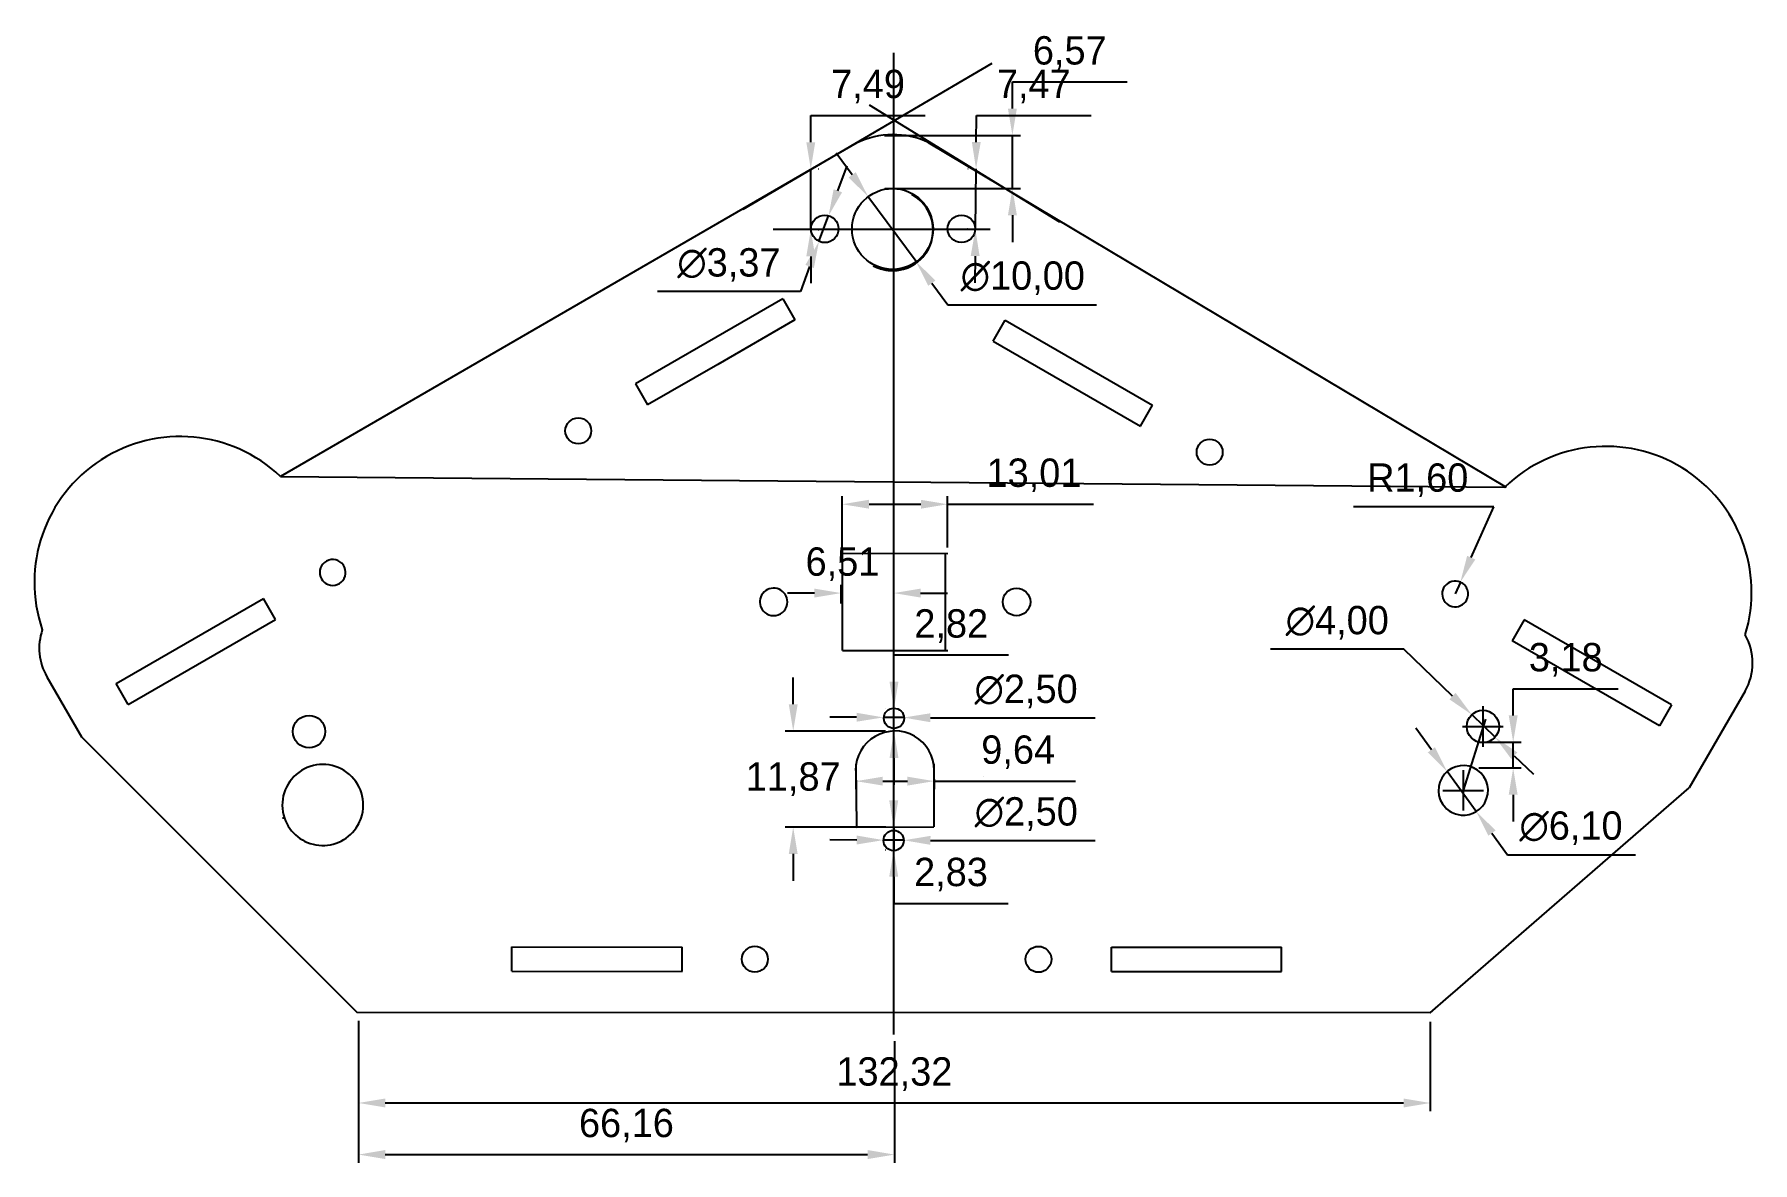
# Model space of a CAD drawing. Header units: millimetres. Extents: x 49 to 261, y 42 to 181.
import ezdxf

# ---------------------------------------------------------------- set-up
doc = ezdxf.new("R2010")
doc.units = ezdxf.units.MM
doc.header["$PDSIZE"] = -1
doc.layers.add('mål', color=1, linetype='Continuous')
doc.dimstyles.new('ISO-25', dxfattribs={"dimtxt": 2.5, "dimasz": 2.5, "dimexe": 1.25, "dimexo": 0.625, "dimtad": 1, "dimtxsty": 'Standard', "dimcen": 2.5, "dimadec": 0, "dimazin": 0, "dimtfac": 1, "dimtmove": 0, "dimatfit": 3, "dimfxl": 0, "dimarcsym": 0})

# ---------------------------------------------------------------- blocks, each defined once
blk = doc.blocks.new('*D5')
at = {"color": 0, "linetype": 'ByBlock', "lineweight": -2}
for p, q in [((221.25, 92.82), (219.31, 95.49)), ((226.78, 85.22), (223.19, 90.15)), ((228.72, 82.55), (230.66, 79.88)), ((230.66, 79.88), (246.43, 79.88))]:
    blk.add_line(p, q, dxfattribs=at)
at = {"color": 0, "linetype": 'ByBlock'}
for points in [[(223.19, 90.15), (220.8, 92.5), (221.69, 93.15)], [(226.78, 85.22), (228.27, 82.22), (229.17, 82.87)]]:
    blk.add_solid(points, dxfattribs=at)
at = {"layer": 'DEFPOINTS', "color": 0, "linetype": 'ByBlock'}
for p in [(223.19, 90.15), (226.78, 85.22)]:
    blk.add_point(p, dxfattribs=at)
at = {"color": 0, "linetype": 'ByBlock', "insert": (238.48, 83.15), "char_height": 3.5, "attachment_point": 5}
blk.add_mtext('∅6,10', dxfattribs=at)
blk = doc.blocks.new('*D12')
at = {"color": 0, "linetype": 'ByBlock', "lineweight": -2}
for p, q in [((147.97, 161.86), (149.12, 164.95)), ((145.64, 155.6), (146.82, 158.76)), ((144.49, 152.51), (143.34, 149.41)), ((143.34, 149.41), (125.7, 149.41))]:
    blk.add_line(p, q, dxfattribs=at)
at = {"color": 0, "linetype": 'ByBlock'}
for points in [[(146.82, 158.76), (147.45, 162.05), (148.49, 161.67)], [(145.64, 155.6), (143.97, 152.7), (145.01, 152.32)]]:
    blk.add_solid(points, dxfattribs=at)
at = {"layer": 'DEFPOINTS', "color": 0, "linetype": 'ByBlock'}
for p in [(146.82, 158.76), (145.64, 155.6)]:
    blk.add_point(p, dxfattribs=at)
at = {"color": 0, "linetype": 'ByBlock', "insert": (134.52, 152.69), "char_height": 3.5, "attachment_point": 5}
blk.add_mtext('∅3,37', dxfattribs=at)
blk = doc.blocks.new('*D4')
at = {"color": 0, "linetype": 'ByBlock', "lineweight": -2}
for p, q in [((231.34, 97.07), (231.34, 100.37)), ((231.34, 100.37), (244.32, 100.37)), ((228.04, 93.77), (232.34, 93.77)), ((231.34, 90.59), (231.34, 93.77)), ((227.11, 90.59), (232.34, 90.59)), ((231.34, 87.29), (231.34, 83.99))]:
    blk.add_line(p, q, dxfattribs=at)
at = {"color": 0, "linetype": 'ByBlock'}
for points in [[(231.34, 93.77), (231.89, 97.07), (230.79, 97.07)], [(231.34, 90.59), (231.89, 87.29), (230.79, 87.29)]]:
    blk.add_solid(points, dxfattribs=at)
at = {"layer": 'DEFPOINTS', "color": 0, "linetype": 'ByBlock'}
for p in [(227.04, 93.77), (226.11, 90.59)]:
    blk.add_point(p, dxfattribs=at)
at = {"color": 0, "linetype": 'ByBlock', "insert": (237.83, 103.94), "char_height": 3.5, "attachment_point": 5}
blk.add_mtext('3,18', dxfattribs=at)
blk = doc.blocks.new('*D6')
at = {"color": 0, "linetype": 'ByBlock', "lineweight": -2}
for p, q in [((217.85, 105.25), (201.4, 105.25)), ((223.85, 99.46), (217.85, 105.25)), ((226.23, 97.17), (229.1, 94.39)), ((231.48, 92.1), (233.86, 89.81))]:
    blk.add_line(p, q, dxfattribs=at)
at = {"color": 0, "linetype": 'ByBlock'}
for points in [[(226.23, 97.17), (224.23, 99.86), (223.47, 99.06)], [(229.1, 94.39), (231.86, 92.5), (231.1, 91.7)]]:
    blk.add_solid(points, dxfattribs=at)
at = {"layer": 'DEFPOINTS', "color": 0, "linetype": 'ByBlock'}
for p in [(226.23, 97.17), (229.1, 94.39)]:
    blk.add_point(p, dxfattribs=at)
at = {"color": 0, "linetype": 'ByBlock', "insert": (209.62, 108.52), "char_height": 3.5, "attachment_point": 5}
blk.add_mtext('∅4,00', dxfattribs=at)
blk = doc.blocks.new('*D3')
at = {"color": 0, "linetype": 'ByBlock', "lineweight": -2}
for p, q in [((228.96, 122.85), (211.61, 122.85)), ((226.16, 116.56), (228.96, 122.85)), ((224.82, 113.54), (224.17, 112.08))]:
    blk.add_line(p, q, dxfattribs=at)
at = {"color": 0, "linetype": 'ByBlock'}
blk.add_solid([(224.82, 113.54), (226.67, 116.33), (225.66, 116.78)], dxfattribs=at)
at = {"layer": 'DEFPOINTS', "color": 0, "linetype": 'ByBlock'}
for p in [(224.82, 113.54), (224.17, 112.08)]:
    blk.add_point(p, dxfattribs=at)
at = {"color": 0, "linetype": 'ByBlock', "insert": (219.56, 126.12), "char_height": 3.5, "attachment_point": 5}
blk.add_mtext('R1,60', dxfattribs=at)
blk = doc.blocks.new('*D78')
at = {"color": 0, "linetype": 'ByBlock', "lineweight": -2}
for p, q in [((169.52, 172), (169.52, 175.3)), ((169.52, 175.3), (183.67, 175.3)), ((153.71, 168.7), (170.52, 168.7)), ((169.52, 162.13), (169.52, 168.7)), ((153.78, 162.13), (170.52, 162.13)), ((169.52, 158.83), (169.52, 155.53))]:
    blk.add_line(p, q, dxfattribs=at)
at = {"color": 0, "linetype": 'ByBlock'}
for points in [[(169.52, 168.7), (170.07, 172), (168.97, 172)], [(169.52, 162.13), (170.07, 158.83), (168.97, 158.83)]]:
    blk.add_solid(points, dxfattribs=at)
at = {"layer": 'DEFPOINTS', "color": 0, "linetype": 'ByBlock'}
for p in [(152.71, 168.7), (152.78, 162.13)]:
    blk.add_point(p, dxfattribs=at)
at = {"color": 0, "linetype": 'ByBlock', "insert": (176.6, 178.87), "char_height": 3.5, "attachment_point": 5}
blk.add_mtext('6,57', dxfattribs=at)
blk = doc.blocks.new('*D2')
at = {"color": 0, "linetype": 'ByBlock', "lineweight": -2}
for p, q in [((142.46, 98.45), (142.46, 101.75)), ((153.84, 95.15), (141.46, 95.15)), ((153.84, 83.28), (141.46, 83.28)), ((142.46, 79.97), (142.46, 76.67))]:
    blk.add_line(p, q, dxfattribs=at)
at = {"color": 0, "linetype": 'ByBlock'}
for points in [[(142.46, 95.15), (141.91, 98.45), (143.01, 98.45)], [(142.46, 83.28), (141.91, 79.97), (143.01, 79.97)]]:
    blk.add_solid(points, dxfattribs=at)
at = {"layer": 'DEFPOINTS', "color": 0, "linetype": 'ByBlock'}
for p in [(154.84, 95.15), (154.84, 83.28)]:
    blk.add_point(p, dxfattribs=at)
at = {"color": 0, "linetype": 'ByBlock', "insert": (142.46, 89.21), "char_height": 3.5, "attachment_point": 5}
blk.add_mtext('11,87', dxfattribs=at)
blk = doc.blocks.new('*D1')
at = {"color": 0, "linetype": 'ByBlock', "lineweight": -2}
for p, q in [((150.21, 89.21), (150.21, 87.96)), ((159.86, 89.21), (159.86, 87.96)), ((153.52, 88.96), (156.55, 88.96)), ((159.86, 88.96), (177.3, 88.96))]:
    blk.add_line(p, q, dxfattribs=at)
at = {"color": 0, "linetype": 'ByBlock'}
for points in [[(150.21, 88.96), (153.52, 88.41), (153.52, 89.51)], [(159.86, 88.96), (156.55, 88.41), (156.55, 89.51)]]:
    blk.add_solid(points, dxfattribs=at)
at = {"layer": 'DEFPOINTS', "color": 0, "linetype": 'ByBlock'}
for p in [(150.21, 90.21), (159.86, 90.21)]:
    blk.add_point(p, dxfattribs=at)
at = {"color": 0, "linetype": 'ByBlock', "insert": (170.23, 92.53), "char_height": 3.5, "attachment_point": 5}
blk.add_mtext('9,64', dxfattribs=at)
blk = doc.blocks.new('*D7')
at = {"color": 0, "linetype": 'ByBlock', "lineweight": -2}
for p, q in [((148.52, 117.79), (148.52, 124.15)), ((151.82, 123.15), (158.22, 123.15)), ((161.52, 117.79), (161.52, 124.15)), ((161.52, 123.15), (179.53, 123.15))]:
    blk.add_line(p, q, dxfattribs=at)
at = {"color": 0, "linetype": 'ByBlock'}
for points in [[(148.52, 123.15), (151.82, 122.6), (151.82, 123.7)], [(161.52, 123.15), (158.22, 122.6), (158.22, 123.7)]]:
    blk.add_solid(points, dxfattribs=at)
at = {"layer": 'DEFPOINTS', "color": 0, "linetype": 'ByBlock'}
for p in [(148.52, 116.79), (161.52, 116.79)]:
    blk.add_point(p, dxfattribs=at)
at = {"color": 0, "linetype": 'ByBlock', "insert": (172.18, 126.72), "char_height": 3.5, "attachment_point": 5}
blk.add_mtext('13,01', dxfattribs=at)
blk = doc.blocks.new('*D13')
at = {"color": 0, "linetype": 'ByBlock', "lineweight": -2}
for p, q in [((148.37, 110.89), (148.37, 113.18)), ((154.88, 111.39), (154.88, 113.18)), ((145.07, 112.18), (141.77, 112.18)), ((158.19, 112.18), (161.49, 112.18))]:
    blk.add_line(p, q, dxfattribs=at)
at = {"color": 0, "linetype": 'ByBlock'}
for points in [[(148.37, 112.18), (145.07, 111.63), (145.07, 112.73)], [(154.88, 112.18), (158.19, 111.63), (158.19, 112.73)]]:
    blk.add_solid(points, dxfattribs=at)
at = {"layer": 'DEFPOINTS', "color": 0, "linetype": 'ByBlock'}
for p in [(154.88, 110.39), (148.37, 109.89)]:
    blk.add_point(p, dxfattribs=at)
at = {"color": 0, "linetype": 'ByBlock', "insert": (148.54, 115.75), "char_height": 3.5, "attachment_point": 5}
blk.add_mtext('6,51', dxfattribs=at)
blk = doc.blocks.new('*D10')
at = {"color": 0, "linetype": 'ByBlock', "lineweight": -2}
for p, q in [((88.79, 59.38), (88.79, 48.22)), ((221.11, 59.24), (221.11, 48.22)), ((92.09, 49.22), (217.81, 49.22))]:
    blk.add_line(p, q, dxfattribs=at)
at = {"color": 0, "linetype": 'ByBlock'}
for points in [[(88.79, 49.22), (92.09, 48.67), (92.09, 49.77)], [(221.11, 49.22), (217.81, 48.67), (217.81, 49.77)]]:
    blk.add_solid(points, dxfattribs=at)
at = {"layer": 'DEFPOINTS', "color": 0, "linetype": 'ByBlock'}
for p in [(88.79, 60.38), (221.11, 60.24)]:
    blk.add_point(p, dxfattribs=at)
at = {"color": 0, "linetype": 'ByBlock', "insert": (154.95, 52.79), "char_height": 3.5, "attachment_point": 5}
blk.add_mtext('132,32', dxfattribs=at)
blk = doc.blocks.new('*D9')
at = {"color": 0, "linetype": 'ByBlock', "lineweight": -2}
for p, q in [((88.79, 57.83), (88.79, 41.85)), ((154.95, 56.84), (154.95, 41.85)), ((92.09, 42.85), (151.65, 42.85))]:
    blk.add_line(p, q, dxfattribs=at)
at = {"color": 0, "linetype": 'ByBlock'}
for points in [[(88.79, 42.85), (92.09, 42.3), (92.09, 43.41)], [(154.95, 42.85), (151.65, 42.3), (151.65, 43.41)]]:
    blk.add_solid(points, dxfattribs=at)
at = {"layer": 'DEFPOINTS', "color": 0, "linetype": 'ByBlock'}
for p in [(88.79, 58.83), (154.95, 57.84)]:
    blk.add_point(p, dxfattribs=at)
at = {"color": 0, "linetype": 'ByBlock', "insert": (121.87, 46.43), "char_height": 3.5, "attachment_point": 5}
blk.add_mtext('66,16', dxfattribs=at)
blk = doc.blocks.new('*D11')
at = {"color": 0, "linetype": 'ByBlock', "lineweight": -2}
for p, q in [((149.73, 163.82), (147.78, 166.48)), ((157.62, 153.11), (151.69, 161.16)), ((159.57, 150.45), (161.53, 147.79)), ((161.53, 147.79), (179.91, 147.79))]:
    blk.add_line(p, q, dxfattribs=at)
at = {"color": 0, "linetype": 'ByBlock'}
for points in [[(151.69, 161.16), (149.29, 163.5), (150.18, 164.15)], [(157.62, 153.11), (159.13, 150.12), (160.02, 150.78)]]:
    blk.add_solid(points, dxfattribs=at)
at = {"layer": 'DEFPOINTS', "color": 0, "linetype": 'ByBlock'}
for p in [(151.69, 161.16), (157.62, 153.11)]:
    blk.add_point(p, dxfattribs=at)
at = {"color": 0, "linetype": 'ByBlock', "insert": (170.8, 151.06), "char_height": 3.5, "attachment_point": 5}
blk.add_mtext('∅10,00', dxfattribs=at)
blk = doc.blocks.new('*D14')
at = {"color": 0, "linetype": 'ByBlock', "lineweight": -2}
for p, q in [((144.63, 167.85), (144.63, 171.15)), ((144.63, 171.15), (158.77, 171.15)), ((144.63, 157.06), (144.63, 164.55)), ((145.57, 164.55), (145.63, 164.55)), ((145.54, 157.06), (145.63, 157.06)), ((144.63, 153.76), (144.63, 150.46))]:
    blk.add_line(p, q, dxfattribs=at)
at = {"color": 0, "linetype": 'ByBlock'}
for points in [[(144.63, 164.55), (145.18, 167.85), (144.08, 167.85)], [(144.63, 157.06), (145.18, 153.76), (144.08, 153.76)]]:
    blk.add_solid(points, dxfattribs=at)
at = {"layer": 'DEFPOINTS', "color": 0, "linetype": 'ByBlock'}
for p in [(144.57, 164.55), (144.54, 157.06)]:
    blk.add_point(p, dxfattribs=at)
at = {"color": 0, "linetype": 'ByBlock', "insert": (151.7, 174.72), "char_height": 3.5, "attachment_point": 5}
blk.add_mtext('7,49', dxfattribs=at)
blk = doc.blocks.new('*D15')
at = {"color": 0, "linetype": 'ByBlock', "lineweight": -2}
for p, q in [((165.06, 167.87), (165.09, 171.17)), ((165.09, 171.17), (179.24, 171.17)), ((164.06, 164.58), (164.03, 164.58)), ((164.95, 157.1), (165.03, 164.57)), ((163.98, 157.11), (163.95, 157.11)), ((164.92, 153.8), (164.89, 150.49))]:
    blk.add_line(p, q, dxfattribs=at)
at = {"color": 0, "linetype": 'ByBlock'}
for points in [[(165.03, 164.57), (165.61, 167.87), (164.51, 167.88)], [(164.95, 157.1), (165.47, 153.79), (164.37, 153.8)]]:
    blk.add_solid(points, dxfattribs=at)
at = {"layer": 'DEFPOINTS', "color": 0, "linetype": 'ByBlock'}
for p in [(165.06, 164.57), (164.98, 157.1)]:
    blk.add_point(p, dxfattribs=at)
at = {"color": 0, "linetype": 'ByBlock', "insert": (172.16, 174.74), "char_height": 3.5, "attachment_point": 5}
blk.add_mtext('7,47', dxfattribs=at)
blk = doc.blocks.new('*D57')
at = {"color": 0, "linetype": 'ByBlock', "lineweight": -2}
for p, q in [((154.87, 86.59), (154.87, 89.89)), ((153.9, 83.28), (153.87, 83.28)), ((154.87, 83.28), (154.87, 80.45)), ((153.9, 80.45), (153.87, 80.45)), ((154.87, 77.15), (154.87, 73.85)), ((154.87, 73.85), (169.01, 73.85))]:
    blk.add_line(p, q, dxfattribs=at)
at = {"color": 0, "linetype": 'ByBlock'}
for points in [[(154.87, 83.28), (154.31, 86.59), (155.42, 86.59)], [(154.87, 80.45), (154.31, 77.15), (155.42, 77.15)]]:
    blk.add_solid(points, dxfattribs=at)
at = {"layer": 'DEFPOINTS', "color": 0, "linetype": 'ByBlock'}
for p in [(154.9, 83.28), (154.9, 80.45)]:
    blk.add_point(p, dxfattribs=at)
at = {"color": 0, "linetype": 'ByBlock', "insert": (161.94, 77.42), "char_height": 3.5, "attachment_point": 5}
blk.add_mtext('2,83', dxfattribs=at)
blk = doc.blocks.new('*D56')
at = {"color": 0, "linetype": 'ByBlock', "lineweight": -2}
for p, q in [((154.9, 101.24), (154.9, 104.54)), ((154.9, 104.54), (169.04, 104.54)), ((153.9, 97.93), (153.9, 97.93)), ((154.9, 95.11), (154.9, 97.93)), ((153.9, 95.11), (153.9, 95.11)), ((154.9, 91.81), (154.9, 88.51))]:
    blk.add_line(p, q, dxfattribs=at)
at = {"color": 0, "linetype": 'ByBlock'}
for points in [[(154.9, 97.93), (155.45, 101.24), (154.35, 101.24)], [(154.9, 95.11), (155.45, 91.81), (154.35, 91.81)]]:
    blk.add_solid(points, dxfattribs=at)
at = {"layer": 'DEFPOINTS', "color": 0, "linetype": 'ByBlock'}
for p in [(154.9, 97.93), (154.9, 95.11)]:
    blk.add_point(p, dxfattribs=at)
at = {"color": 0, "linetype": 'ByBlock', "insert": (161.97, 108.11), "char_height": 3.5, "attachment_point": 5}
blk.add_mtext('2,82', dxfattribs=at)
blk = doc.blocks.new('*D62')
at = {"color": 0, "linetype": 'ByBlock', "lineweight": -2}
for p, q in [((150.28, 96.85), (146.98, 96.87)), ((156.08, 96.81), (153.59, 96.83)), ((159.39, 96.79), (162.69, 96.77)), ((162.69, 96.77), (179.74, 96.77))]:
    blk.add_line(p, q, dxfattribs=at)
at = {"color": 0, "linetype": 'ByBlock'}
for points in [[(153.59, 96.83), (150.28, 96.3), (150.29, 97.4)], [(156.08, 96.81), (159.38, 96.24), (159.39, 97.34)]]:
    blk.add_solid(points, dxfattribs=at)
at = {"layer": 'DEFPOINTS', "color": 0, "linetype": 'ByBlock'}
for p in [(153.59, 96.83), (156.08, 96.81)]:
    blk.add_point(p, dxfattribs=at)
at = {"color": 0, "linetype": 'ByBlock', "insert": (171.21, 100.04), "char_height": 3.5, "attachment_point": 5}
blk.add_mtext('∅2,50', dxfattribs=at)
blk = doc.blocks.new('*D60')
at = {"color": 0, "linetype": 'ByBlock', "lineweight": -2}
for p, q in [((150.3, 81.69), (147, 81.71)), ((156.1, 81.66), (153.6, 81.68)), ((159.4, 81.65), (162.71, 81.63)), ((162.71, 81.63), (179.75, 81.63))]:
    blk.add_line(p, q, dxfattribs=at)
at = {"color": 0, "linetype": 'ByBlock'}
for points in [[(153.6, 81.68), (150.3, 81.14), (150.3, 82.24)], [(156.1, 81.66), (159.4, 81.1), (159.41, 82.2)]]:
    blk.add_solid(points, dxfattribs=at)
at = {"layer": 'DEFPOINTS', "color": 0, "linetype": 'ByBlock'}
for p in [(153.6, 81.68), (156.1, 81.66)]:
    blk.add_point(p, dxfattribs=at)
at = {"color": 0, "linetype": 'ByBlock', "insert": (171.23, 84.9), "char_height": 3.5, "attachment_point": 5}
blk.add_mtext('∅2,50', dxfattribs=at)

msp = doc.modelspace()

# ---------------------------------------------------------------- linework, layer by layer
at = {"color": 7, "linetype": 'Continuous'}
for p, q in [((150.303, 167.767), (79.155, 126.581)), ((159.107, 167.822), (230.457, 125.279)), ((141.163, 148.501), (136.136, 145.601)), ((141.163, 148.501), (142.662, 145.903)), ((136.136, 145.601), (122.973, 138.007)), ((142.662, 145.903), (133.134, 140.406)), ((167.142, 143.297), (168.643, 145.894)), ((168.643, 145.894), (186.826, 135.388)), ((167.142, 143.297), (185.325, 132.791)), ((133.134, 140.406), (124.472, 135.408)), ((122.973, 138.007), (124.472, 135.408)), ((185.325, 132.791), (186.826, 135.388)), ((148.532, 105.543), (148.536, 117.09)), ((148.536, 117.09), (161.536, 117.086)), ((161.249, 105.086), (161.253, 117.086)), ((58.875, 101.028), (77.065, 111.522)), ((78.565, 108.923), (77.065, 111.522)), ((60.375, 98.429), (78.565, 108.923)), ((232.717, 108.874), (231.216, 106.276)), ((250.9, 98.368), (232.717, 108.874)), ((249.399, 95.77), (231.216, 106.276)), ((148.532, 105.09), (148.532, 105.543)), ((148.532, 105.09), (149.316, 105.09)), ((149.316, 105.09), (161.532, 105.086)), ((50.314, 101.86), (54.589, 94.45)), ((60.375, 98.429), (58.875, 101.028)), ((259.963, 100.061), (253.072, 88.134)), ((250.9, 98.368), (249.399, 95.77)), ((54.589, 94.45), (79.411, 69.611)), ((223.909, 62.8), (253.072, 88.134)), ((79.655, 84.393), (79.416, 84.393)), ((79.411, 69.611), (87.114, 61.904)), ((107.735, 68.481), (128.735, 68.474)), ((107.735, 65.481), (107.735, 68.481)), ((128.735, 65.474), (128.735, 68.474)), ((181.735, 65.457), (181.735, 68.457)), ((181.735, 68.457), (202.735, 68.451)), ((202.735, 65.451), (202.735, 68.451)), ((107.735, 65.481), (128.735, 65.474)), ((181.735, 65.457), (202.735, 65.451)), ((87.114, 61.904), (88.627, 60.39)), ((221.086, 60.348), (223.35, 62.314)), ((223.35, 62.314), (223.909, 62.8)), ((221.086, 60.348), (88.627, 60.39))]:
    msp.add_line(p, q, dxfattribs=at)
at = {"color": 0, "lineweight": -2}
for p, q in [((227.6, 98.211), (227.6, 93.211)), ((225.1, 95.711), (230.1, 95.711)), ((225.174, 90.324), (225.174, 85.324)), ((222.674, 87.824), (227.674, 87.824))]:
    msp.add_line(p, q, dxfattribs=at)
at = {"color": 0}
for p, q in [((150.187, 91.06), (150.293, 83.276)), ((159.83, 91.113), (159.83, 83.329)), ((150.293, 83.276), (159.803, 83.303))]:
    msp.add_line(p, q, dxfattribs=at)
at = {"color": 1}
msp.add_line((165.993, 89.572), (165.993, 89.572), dxfattribs=at)
at = {"color": 0}
msp.add_lwpolyline([(150.304, 90.3), (150.304, 90.3), (150.304, 90.3), (150.304, 90.3)], close=True, dxfattribs=at)
at = {"color": 7, "linetype": 'Continuous'}
for centre, radius in [((154.727, 157.137), 5), ((146.358, 157.15), 1.7), ((163.224, 157.156), 1.7), ((115.927, 132.21), 1.6), ((193.869, 129.587), 1.6), ((170.034, 111.083), 1.7), ((227.6, 95.711), 2), ((82.691, 95.078), 2), ((137.735, 66.972), 1.6), ((172.735, 66.96), 1.6)]:
    msp.add_circle(centre, radius, dxfattribs=at)
msp.add_circle((154.897, 96.719), 1.25)
for centre, radius, start, end in [((154.788, 158.5), 10.286, 65.11952, 115.95502), ((154.727, 156.995), 5, 241.48591, 61.48591), ((154.727, 156.995), 5, 271.4859, 61.48591), ((154.727, 156.995), 5, 241.48591, 271.4859), ((66.779, 113.511), 18, 46.56219, 199.01626), ((242.78, 112.299), 18, 342.94603, 133.85401), ((85.611, 114.72), 1.6, 128.7001, 209.98166), ((85.611, 114.72), 1.6, 238.64645, 128.7001), ((85.611, 114.72), 1.6, 209.98166, 238.64645), ((140.034, 111.093), 1.7, 359.98162, 200.06416), ((224.174, 112.077), 1.6, 66.05745, 295.30526), ((224.174, 112.077), 1.6, 329.98163, 66.05745), ((140.034, 111.093), 1.7, 200.06416, 279.89911), ((140.034, 111.093), 1.7, 279.89911, 359.98162), ((224.174, 112.077), 1.6, 295.30526, 329.98163), ((56.377, 105.358), 7, 160.92693, 209.98164), ((253.902, 103.563), 7, 329.98163, 29.59171), ((84.385, 86.015), 5, 341.03039, 198.93314), ((225.174, 87.824), 3.06, 329.98163, 224.04612), ((225.174, 87.824), 3.06, 224.04612, 255.42031), ((225.174, 87.824), 3.06, 255.42031, 329.98163), ((84.385, 86.015), 5, 198.93314, 329.98163), ((84.385, 86.015), 5, 329.98163, 341.03039)]:
    msp.add_arc(centre, radius, start, end, dxfattribs=at)
at = {"color": 0}
msp.add_arc((155.009, 90.304), 4.848, 359.82756, 180.48639, dxfattribs=at)
at = {"layer": 'DEFPOINTS', "color": 0}
msp.add_circle((154.856, 81.621), 1.25, dxfattribs=at)
at = {"layer": 'mål', "color": 1}
for p, q in [((154.868, 57.679), (154.877, 178.887)), ((136.291, 159.575), (167.039, 177.6)), ((175.374, 157.982), (151.895, 172.408)), ((166.787, 157.055), (139.986, 157.055)), ((79.155, 126.581), (230.309, 125.279)), ((227.936, 96.631), (225.172, 87.816))]:
    msp.add_line(p, q, dxfattribs=at)

# ---------------------------------------------------------------- dimensions: what is measured, and where the dimension line sits
for base, p1, p2, picture, middle in [((169.5243, 168.6969), (152.7826, 162.1318), (152.7072, 168.6969), '*D78', (176.5958, 178.8724)), ((144.627, 164.548), (144.538, 157.061), (144.568, 164.548), '*D14', (151.699, 174.723)), ((231.3354, 93.769), (226.1059, 90.5939), (227.0397, 93.769), '*D4', (237.8294, 103.9445)), ((142.4569, 83.2763), (154.8359, 95.1506), (154.8359, 83.2763), '*D2', (142.4569, 89.2135))]:
    dim = msp.add_linear_dim(base=base, p1=p1, p2=p2, angle=90, dimstyle='ISO-25', override={"dimtxt": 3.5, "dimasz": 3.302, "dimexe": 1, "dimexo": 1, "dimgap": 1.524, "dimtih": 1, "dimtoh": 1, "dimzin": 0, "dimadec": 2, "dimtzin": 0}, dxfattribs=at)
    dim.commit()
    dim.dimension.update_dxf_attribs({"geometry": picture, "text_midpoint": middle})
for p1, p2, distance, picture, middle in [((164.983, 157.098), (165.057, 164.569), 0.03, '*D15', (172.164, 174.745)), ((154.896, 83.284), (154.896, 80.45), -0.03, '*D57', (161.937, 77.418))]:
    dim = msp.add_aligned_dim(p1=p1, p2=p2, distance=distance, dimstyle='ISO-25', override={"dimtxt": 3.5, "dimasz": 3.302, "dimexe": 1, "dimexo": 1, "dimgap": 1.524, "dimtih": 1, "dimtoh": 1, "dimzin": 0, "dimadec": 2, "dimtzin": 0}, dxfattribs=at)
    dim.commit()
    dim.dimension.update_dxf_attribs({"geometry": picture, "text_midpoint": middle})
for p1, p2, picture, middle in [((151.69, 161.164), (157.616, 153.109), '*D11', (170.804, 151.064)), ((146.818, 158.763), (145.642, 155.604), '*D12', (134.517, 152.689)), ((229.104, 94.393), (226.229, 97.167), '*D6', (209.625, 108.522)), ((223.189, 90.152), (226.778, 85.217), '*D5', (238.483, 83.15))]:
    dim = msp.add_diameter_dim_2p(p1=p1, p2=p2, dimstyle='ISO-25', override={"dimtxt": 3.5, "dimasz": 3.302, "dimexe": 1, "dimexo": 1, "dimgap": 1.524, "dimtih": 1, "dimtoh": 1, "dimzin": 0, "dimadec": 2, "dimtzin": 0}, dxfattribs=at)
    dim.commit()
    dim.dimension.update_dxf_attribs({"geometry": picture, "text_midpoint": middle})
for base, p1, p2, picture, middle in [((161.522, 123.148), (148.516, 116.786), (161.522, 116.786), '*D7', (172.176, 126.72)), ((154.883, 112.182), (148.375, 109.893), (154.883, 110.392), '*D13', (148.545, 115.754)), ((159.857, 88.961), (150.214, 90.21), (159.857, 90.21), '*D1', (170.23, 92.533)), ((221.114, 49.216), (88.79, 60.385), (221.114, 60.243), '*D10', (154.952, 52.788)), ((154.952, 42.855), (88.79, 58.83), (154.952, 57.84), '*D9', (121.871, 46.426))]:
    dim = msp.add_linear_dim(base=base, p1=p1, p2=p2, dimstyle='ISO-25', override={"dimtxt": 3.5, "dimasz": 3.302, "dimexe": 1, "dimexo": 1, "dimgap": 1.524, "dimtih": 1, "dimtoh": 1, "dimzin": 0, "dimadec": 2, "dimtzin": 0}, dxfattribs=at)
    dim.commit()
    dim.dimension.update_dxf_attribs({"geometry": picture, "text_midpoint": middle})
dim = msp.add_radius_dim(center=(224.174, 112.077), mpoint=(224.823, 113.54), dimstyle='ISO-25', override={"dimtxt": 3.5, "dimasz": 3.302, "dimexe": 1, "dimexo": 1, "dimgap": 1.524, "dimtih": 1, "dimtoh": 1, "dimzin": 0, "dimadec": 2, "dimtzin": 0}, dxfattribs=at)
dim.commit()
dim.dimension.update_dxf_attribs({"geometry": '*D3', "text_midpoint": (219.557, 126.124)})
at = {"layer": 'mål'}
dim = msp.add_aligned_dim(p1=(154.897, 95.1097), p2=(154.897, 97.9345), distance=0, dimstyle='ISO-25', override={"dimtxt": 3.5, "dimasz": 3.302, "dimexe": 1, "dimexo": 1, "dimgap": 1.524, "dimtih": 1, "dimtoh": 1, "dimzin": 0, "dimadec": 2, "dimtzin": 0}, dxfattribs=at)
dim.commit()
dim.dimension.update_dxf_attribs({"geometry": '*D56', "text_midpoint": (161.9685, 108.11)})
for p1, p2, picture, middle in [((153.585, 96.828), (156.084, 96.811), '*D62', (171.212, 100.041)), ((153.603, 81.676), (156.102, 81.663), '*D60', (171.229, 84.903))]:
    dim = msp.add_diameter_dim_2p(p1=p1, p2=p2, dimstyle='ISO-25', override={"dimtxt": 3.5, "dimasz": 3.302, "dimexe": 1, "dimexo": 1, "dimgap": 1.524, "dimtih": 1, "dimtoh": 1, "dimzin": 0, "dimadec": 2, "dimtzin": 0}, dxfattribs=at)
    dim.commit()
    dim.dimension.update_dxf_attribs({"geometry": picture, "text_midpoint": middle})

doc.saveas('drawing.dxf')
